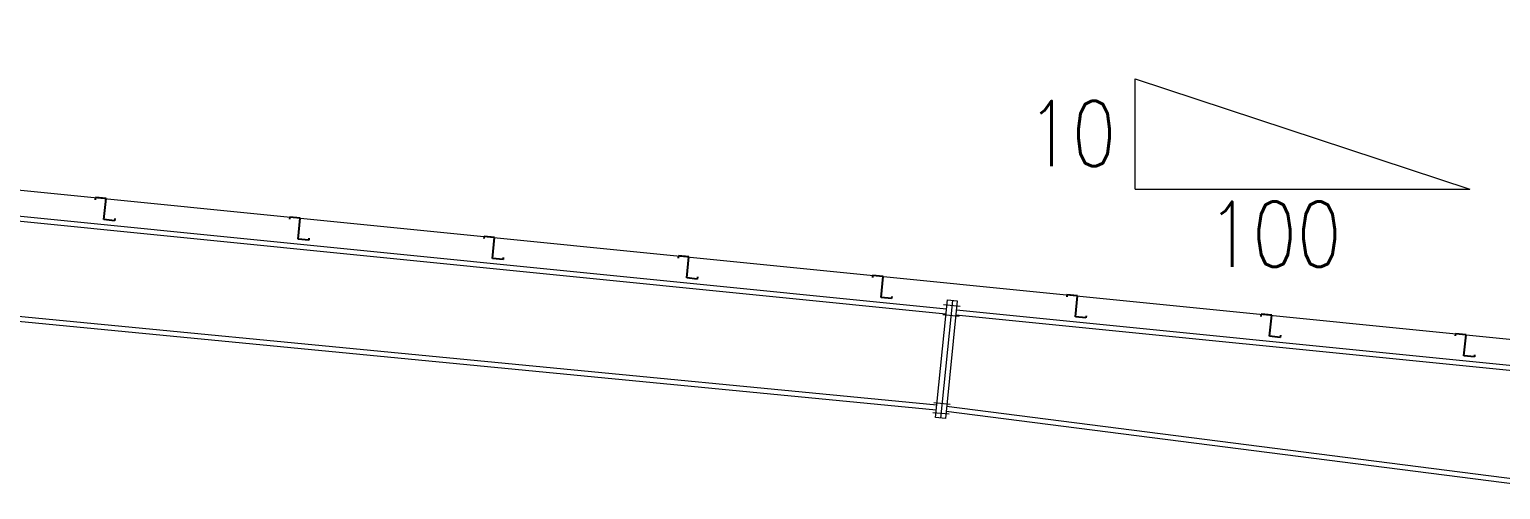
# Model space of a CAD drawing. Header units: millimetres. Extents: x 68421 to 1479662, y -51504 to 144751.
# Drawn here: x 620247 to 631550, y 81233 to 84764 of the extents above; entities that cross this region are included whole.
import ezdxf

# ---------------------------------------------------------------- set-up
doc = ezdxf.new("R2010")
doc.units = ezdxf.units.MM
doc.header["$LTSCALE"] = 0.35
doc.header["$MEASUREMENT"] = 0
doc.linetypes.add('CONTIN', pattern=[0, 0, 0])
doc.layers.get('0').update_dxf_attribs({"linetype": 'CONTIN'})
doc.styles.add('ROMANT', font='simplex.shx')

msp = doc.modelspace()

# ---------------------------------------------------------------- linework, layer by layer
at = {"color": 5, "lineweight": 0}
msp.add_line((632916.79799, 82254.57323), (607826.79799, 84763.57359), dxfattribs=at)
at = {"linetype": 'Continuous', "lineweight": 0}
for p, q in [((628742.29844, 83538.19348), (628742.29844, 84383.85761)), ((628742.29844, 84383.85761), (631314.49564, 83538.19348)), ((628742.29844, 83538.19348), (631314.49564, 83538.19348))]:
    msp.add_line(p, q, dxfattribs=at)
at = {"lineweight": 0}
for p, q in [((627292.8337, 82615.97154), (611314.37133, 84213.81509)), ((627288.99282, 82578.06639), (611310.60059, 84175.90601)), ((627218.05226, 81879.20136), (611235.88468, 83424.75183)), ((627214.26076, 81841.28726), (611232.116, 83386.86344)), ((627208.62111, 81784.88886), (627300.1299, 82687.97666)), ((627338.04006, 82684.18566), (627246.53224, 81781.09686)), ((627271.06447, 82652.59296), (627397.43459, 82639.95526)), ((627375.95168, 82680.39366), (627284.44289, 81777.30576)), ((627300.1299, 82687.97666), (627375.95168, 82680.39366)), ((627263.48195, 82576.76966), (627389.85256, 82564.13296)), ((632916.79799, 82015.28574), (627364.81468, 82570.48421)), ((632916.79799, 82053.57606), (627368.65557, 82608.38937)), ((627194.72023, 81901.14856), (627321.09035, 81888.51186)), ((631987.59413, 81232.91749), (627289.90676, 81831.94646)), ((631987.59413, 81271.49228), (627293.70412, 81869.92006)), ((627187.1382, 81825.32726), (627313.50783, 81812.68956)), ((627284.44289, 81777.30576), (627208.62111, 81784.88886))]:
    msp.add_line(p, q, dxfattribs=at)
at = {"extrusion": (0, 0, -1)}
for p, q in [((620755.11514, 83473.4516), (620753.50417, 83457.34194)), ((620835.99176, 83465.36394), (620755.11514, 83473.4516)), ((620819.88211, 83304.26742), (620835.99176, 83465.36394)), ((620900.75873, 83296.17976), (620819.88211, 83304.26742)), ((620902.3697, 83312.28941), (620900.75873, 83296.17976)), ((622247.67092, 83324.196), (622246.05996, 83308.08634)), ((622328.54754, 83316.10834), (622247.67092, 83324.196)), ((622312.4379, 83155.01182), (622328.54754, 83316.10834)), ((622393.31452, 83146.92416), (622312.4379, 83155.01182)), ((622394.92548, 83163.03381), (622393.31452, 83146.92416)), ((623740.2267, 83174.9404), (623738.61574, 83158.83074)), ((623821.10333, 83166.85274), (623740.2267, 83174.9404)), ((623804.99368, 83005.75622), (623821.10333, 83166.85274)), ((623885.8703, 82997.66856), (623804.99368, 83005.75622)), ((623887.48127, 83013.77821), (623885.8703, 82997.66856)), ((625232.78249, 83025.6848), (625231.17152, 83009.57514)), ((625313.65911, 83017.59714), (625232.78249, 83025.6848)), ((625297.54946, 82856.50062), (625313.65911, 83017.59714)), ((625378.42608, 82848.41296), (625297.54946, 82856.50062)), ((625380.03705, 82864.52261), (625378.42608, 82848.41296)), ((626725.33827, 82876.4292), (626723.72731, 82860.31955)), ((626806.21489, 82868.34154), (626725.33827, 82876.4292)), ((626790.10525, 82707.24502), (626806.21489, 82868.34154)), ((626870.98187, 82699.15736), (626790.10525, 82707.24502)), ((626872.59283, 82715.26701), (626870.98187, 82699.15736)), ((628217.89405, 82727.1736), (628216.28309, 82711.06395)), ((628298.77068, 82719.08594), (628217.89405, 82727.1736)), ((628282.66103, 82557.98942), (628298.77068, 82719.08594)), ((628363.53765, 82549.90176), (628282.66103, 82557.98942)), ((628365.14862, 82566.01141), (628363.53765, 82549.90176)), ((629710.44984, 82577.91801), (629708.83887, 82561.80835)), ((629791.32646, 82569.83034), (629710.44984, 82577.91801)), ((629775.21681, 82408.73382), (629791.32646, 82569.83034)), ((629856.09343, 82400.64616), (629775.21681, 82408.73382)), ((629857.7044, 82416.75581), (629856.09343, 82400.64616)), ((631203.00562, 82428.66241), (631201.39465, 82412.55275)), ((631283.88224, 82420.57475), (631203.00562, 82428.66241)), ((631267.7726, 82259.47822), (631283.88224, 82420.57475)), ((631348.64922, 82251.39056), (631267.7726, 82259.47822)), ((631350.26018, 82267.50021), (631348.64922, 82251.39056))]:
    msp.add_line(p, q, dxfattribs=at)

# ---------------------------------------------------------------- texts
at = {"color": 7, "linetype": 'ByBlock', "lineweight": 0, "style": 'ROMANT', "width": 0.8}
for s, p in [('10', (627911.68743, 83714.64708)), ('100', (629297.93666, 82942.38869))]:
    msp.add_text(s, height=500, dxfattribs=at).set_placement(p)

doc.saveas('drawing.dxf')
